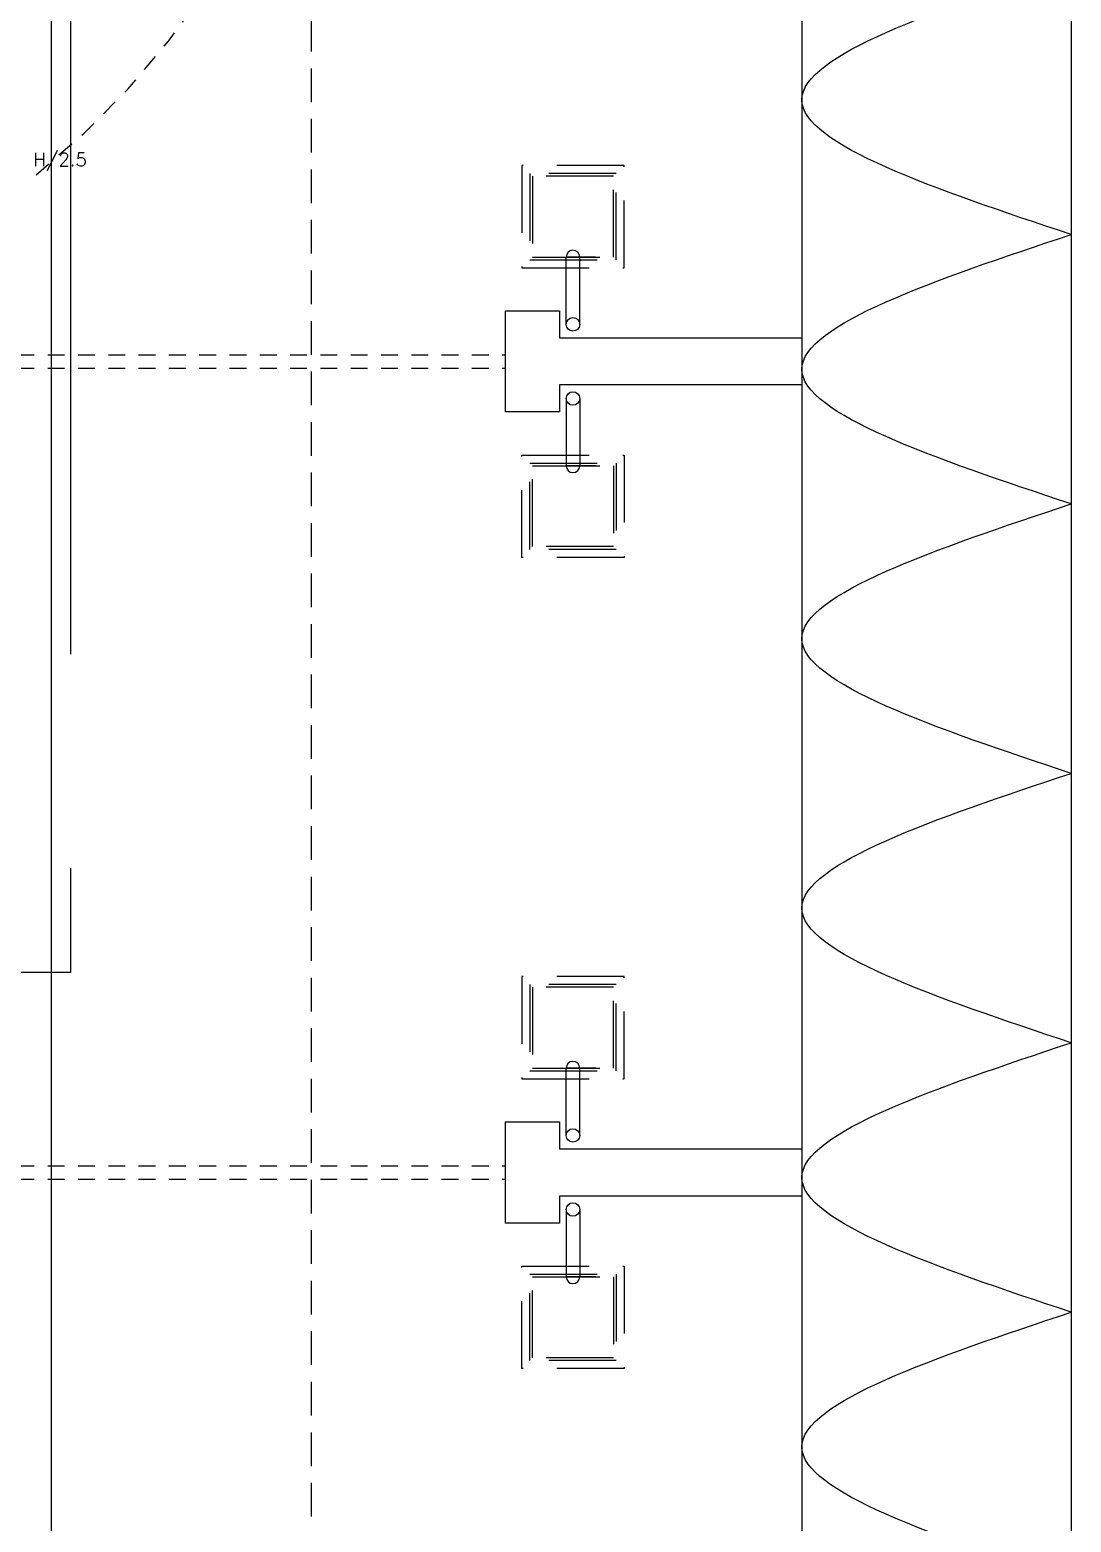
# Model space of a CAD drawing. Extents: x 630.7 to 694.4, y 620.3 to 665.5.
# Drawn here: x 686.62 to 694.35, y 637.95 to 649.03 of the extents above; entities that cross this region are included whole.
import ezdxf

# ---------------------------------------------------------------- set-up
doc = ezdxf.new("R2010")
doc.units = 0
doc.header["$LTSCALE"] = 0.5
doc.header["$MEASUREMENT"] = 0
for name, pattern in [('DASHDOTX2', [2, 1, -0.5, 0, -0.5]), ('DASHED2', [0.375, 0.25, -0.125]), ('HIDDEN', [0.375, 0.25, -0.125]), ('PHANTOM2', [31.75, 15.875, -3.175, 3.175, -3.175, 3.175, -3.175])]:
    doc.linetypes.add(name, pattern=pattern)
for name, color, linetype in [('ALUMBRADO', 3, 'CONTINUOUS'), ('columnas', 5, 'CONTINUOUS'), ('PROYECCIONES', 6, 'HIDDEN'), ('talud', 5, 'CONTINUOUS'), ('texturas', 6, 'CONTINUOUS'), ('TUBERIA', 3, 'DASHDOTX2'), ('tuberia_alumbrado', 3, 'DASHED2')]:
    doc.layers.add(name, color=color, linetype=linetype)
doc.styles.add('romans', font='romans.shx')

msp = doc.modelspace()

# ---------------------------------------------------------------- linework, layer by layer
at = {"layer": 'columnas'}
for points in [[(692.351, 646.74), (692.351, 646.39), (690.551, 646.39), (690.551, 646.19), (690.151, 646.19), (690.151, 646.94), (690.551, 646.94), (690.551, 646.74), (692.351, 646.74)], [(692.351, 640.719), (692.351, 640.369), (690.551, 640.369), (690.551, 640.169), (690.151, 640.169), (690.151, 640.919), (690.551, 640.919), (690.551, 640.719), (692.351, 640.719)]]:
    msp.add_lwpolyline(points, dxfattribs=at)
at = {"layer": 'PROYECCIONES', "color": 1, "ltscale": 2}
msp.add_line((688.708, 654.365), (688.708, 632.744), dxfattribs=at)
at = {"layer": 'PROYECCIONES'}
for p, q in [((686.076, 646.615), (690.151, 646.615)), ((686.076, 646.515), (690.151, 646.515)), ((686.076, 640.594), (690.151, 640.594)), ((686.076, 640.494), (690.151, 640.494))]:
    msp.add_line(p, q, dxfattribs=at)
at = {"layer": 'talud'}
for p, q in [((694.351, 656.64), (694.351, 629.507)), ((692.351, 654.64), (692.351, 631.507))]:
    msp.add_line(p, q, dxfattribs=at)
at = {"layer": 'texturas', "color": 1}
msp.add_line((686.776, 649.406), (686.776, 637.219), dxfattribs=at)
at = {"layer": 'texturas'}
for points in [[(694.351, 647.507), (692.351, 648.507), (694.351, 649.507)], [(694.351, 645.507), (692.351, 646.507), (694.351, 647.507)], [(694.351, 643.507), (692.351, 644.507), (694.351, 645.507)], [(694.351, 641.507), (692.351, 642.507), (694.351, 643.507)], [(694.351, 639.507), (692.351, 640.507), (694.351, 641.507)], [(694.351, 637.507), (692.351, 638.507), (694.351, 639.507)]]:
    msp.add_spline(points, degree=3, dxfattribs=at)
at = {"layer": 'TUBERIA', "color": 1}
for p, q in [((690.601, 646.84), (690.601, 647.34)), ((690.818, 647.34), (690.601, 647.34)), ((690.701, 646.84), (690.701, 647.34)), ((690.601, 646.29), (690.601, 645.79)), ((690.701, 646.29), (690.701, 645.79)), ((690.818, 645.79), (690.601, 645.79)), ((690.601, 640.819), (690.601, 641.319)), ((690.818, 641.319), (690.601, 641.319)), ((690.701, 640.819), (690.701, 641.319)), ((690.601, 640.269), (690.601, 639.769)), ((690.701, 640.269), (690.701, 639.769)), ((690.818, 639.769), (690.601, 639.769))]:
    msp.add_line(p, q, dxfattribs=at)
for points in [[(690.271, 647.26), (691.031, 647.26), (691.031, 648.02), (690.271, 648.02)], [(690.331, 647.32), (690.971, 647.32), (690.971, 647.96), (690.331, 647.96)], [(690.351, 647.34), (690.951, 647.34), (690.951, 647.94), (690.351, 647.94)], [(690.271, 645.87), (691.031, 645.87), (691.031, 645.11), (690.271, 645.11)], [(690.331, 645.81), (690.971, 645.81), (690.971, 645.17), (690.331, 645.17)], [(690.351, 645.79), (690.951, 645.79), (690.951, 645.19), (690.351, 645.19)], [(690.271, 641.239), (691.031, 641.239), (691.031, 641.999), (690.271, 641.999)], [(690.331, 641.299), (690.971, 641.299), (690.971, 641.939), (690.331, 641.939)], [(690.351, 641.319), (690.951, 641.319), (690.951, 641.919), (690.351, 641.919)], [(690.271, 639.849), (691.031, 639.849), (691.031, 639.089), (690.271, 639.089)], [(690.331, 639.789), (690.971, 639.789), (690.971, 639.149), (690.331, 639.149)], [(690.351, 639.769), (690.951, 639.769), (690.951, 639.169), (690.351, 639.169)]]:
    msp.add_lwpolyline(points, close=True, dxfattribs=at)
at = {"layer": 'TUBERIA', "color": 1, "linetype": 'Continuous'}
for centre in [(690.651, 646.84), (690.651, 646.29), (690.651, 640.819), (690.651, 640.269)]:
    msp.add_circle(centre, 0.05, dxfattribs=at)
for centre, start, end in [((690.651, 647.34), 0, 180), ((690.651, 645.79), 180, 0), ((690.651, 641.319), 0, 180), ((690.651, 639.769), 180, 0)]:
    msp.add_arc(centre, 0.05, start, end, dxfattribs=at)
at = {"layer": 'tuberia_alumbrado', "color": 4, "linetype": 'PHANTOM2'}
for p, q in [((686.919, 652.329), (686.919, 642.028)), ((686.919, 642.028), (685.031, 642.028))]:
    msp.add_line(p, q, dxfattribs=at)
at = {"layer": 'tuberia_alumbrado'}
msp.add_arc((682.92, 652.647), 6.006, 308.5618, 18.68, dxfattribs=at)

# ---------------------------------------------------------------- texts
at = {"layer": 'ALUMBRADO', "color": 1, "style": 'romans'}
msp.add_text('H/2.5', height=0.0987, dxfattribs=at).set_placement((686.644, 648.014))

doc.saveas('drawing.dxf')
